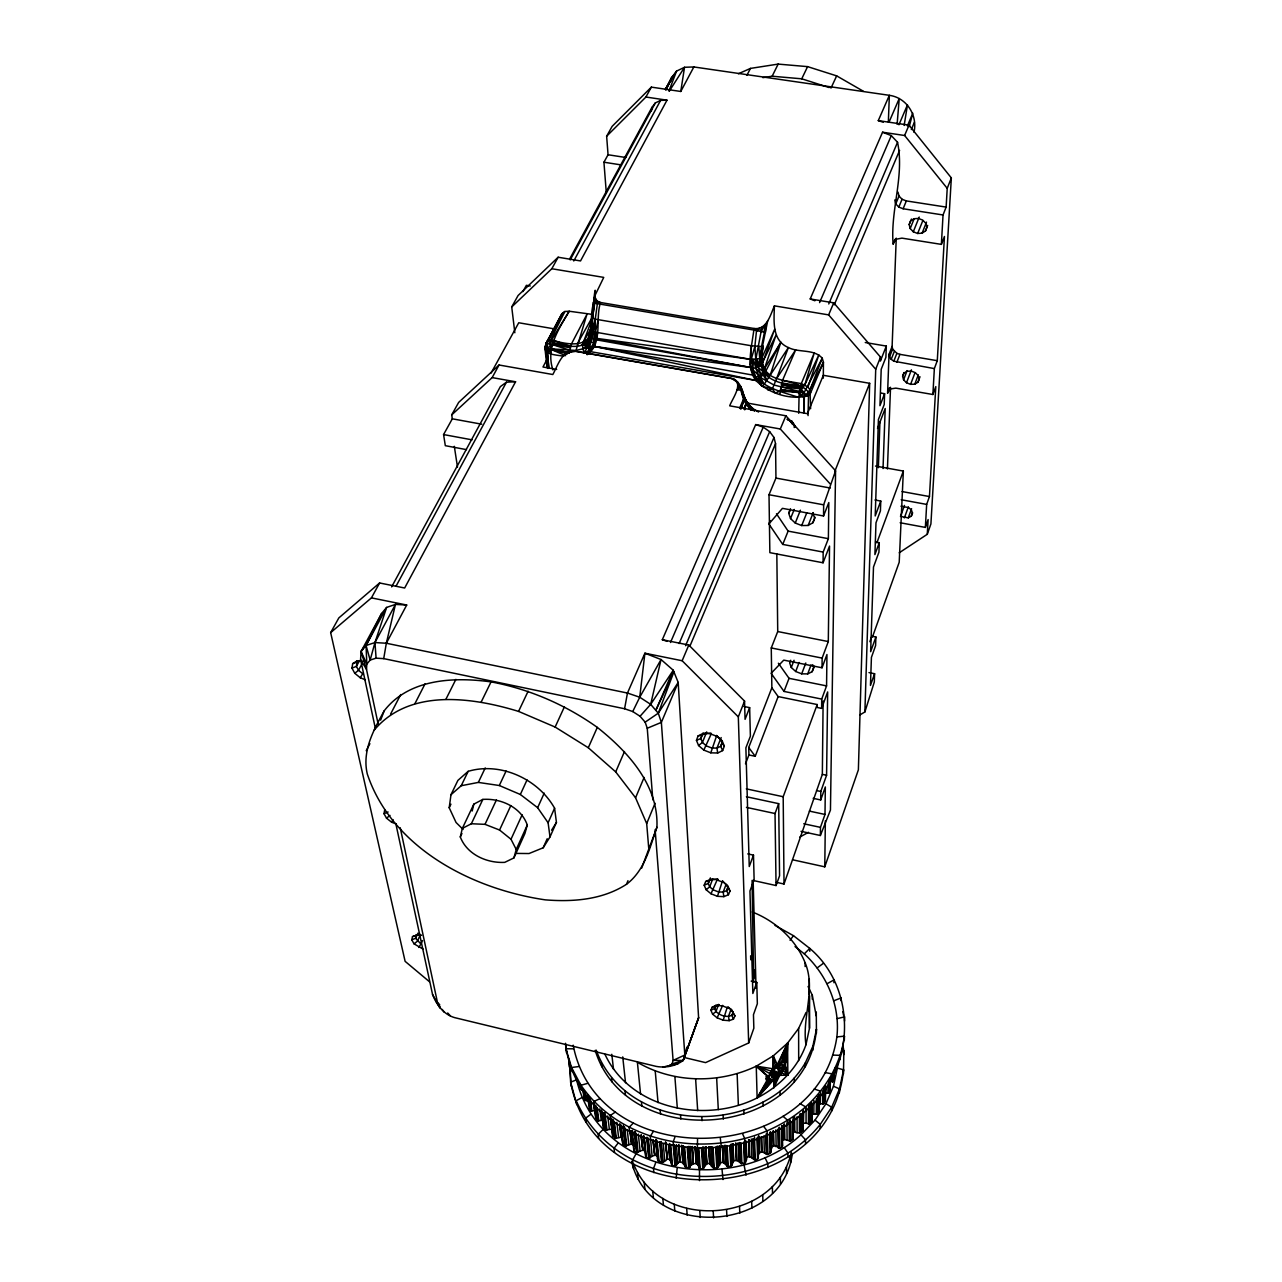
<?xml version="1.0" encoding="UTF-8"?>
<svg xmlns="http://www.w3.org/2000/svg" width="1282" height="1282" viewBox="0 0 1282 1282"><rect width="100%" height="100%" fill="white"/><g stroke="black" fill="none" stroke-linecap="round" stroke-linejoin="round"><path stroke-width="1.5" d="M794.119 1118.609C791.202 1126.942 794.151 1137.647 802.788 1130.868L802.804 1111.879M802.788 1130.868L802.917 1112.375M803.077 1130.436L803.093 1111.446M803.686 413.301L804.118 392.629L822.243 358.207C813.91 348.656 799.055 352.999 788.414 347.566C771.652 340.467 773.959 320.676 774.424 305.853L828.637 314.891L875.718 369.248L864.885 711.959L859.773 715.003M801.571 1125.051L803.333 1123.288L803.349 1109.972M804.263 413.092L804.279 397.132L809.984 389.824L823.445 362.197L822.243 358.207L809.984 389.824L810.609 408.75M803.333 1123.288L803.606 1111.798M731.493 1144.137C728.721 1149.521 738.528 1166.876 727.599 1166.524C725.452 1164.985 723.993 1161.043 720.58 1162.822C719.25 1168.591 712.279 1170.29 710.1 1163.816C704.555 1161.268 704.908 1171.972 699.123 1167.982C697.793 1160.466 691.302 1164.008 688.706 1167.742C683.434 1168.094 681.976 1156.076 676.415 1165.13C669.925 1169.008 672.649 1158.271 667.089 1159.12C663.627 1164.12 656.352 1163.014 657.313 1156.188C653.259 1152.454 648.452 1162.277 645.615 1155.835M805.128 966.564L805.128 962.718C795.593 939.321 775.61 921.149 752.294 911.983M805.352 1066.736L805.368 1062.81L812.82 1046.368L816.49 1029.222C807.227 1138.785 627.138 1153.544 595.185 1050.391M805.529 1143.736L805.545 1139.81L800.946 1134.81C733.865 1196.619 599.014 1175.386 576.612 1079.829L570.634 1082.136C596.034 1219.807 830.063 1208.461 843.572 1069.829L837.386 1068.066L837.434 1064.413M565.538 1044.91C581.083 1153.351 732.807 1177.453 805.609 1110.933L805.625 1106.847C826.073 1088.482 840.896 1063.659 844.437 1036.16L836.874 1036.914C817.82 1166.091 598.229 1175.049 573.182 1045.183M604.928 1054.253C630.712 1109.555 705.565 1123.945 757.133 1097.953C779.055 1086.687 797.66 1068.275 805.961 1044.75C801.811 1017.107 816.185 989.56 805.128 962.718M811.859 1103.546L811.762 1121.189L809.006 1123.849L806.058 1123.208L806.09 1107.985M808.061 415.608L808.589 392.308C798.061 379.232 777.293 383.622 765.498 371.652L764.889 369.52L761.027 374.168L756.108 377.485L755.867 380.45C768.607 393.318 790.545 400.545 808.125 395.673L810.673 392.789L823.445 362.197L823.3 378.19M808.445 1123.769L808.509 1106.638M805.961 1044.75L809.487 1028.196L809.182 1005.793M809.23 994.303L809.295 978.983M809.006 1123.849L809.102 1104.812M809.791 951.276L809.791 948.424L793.494 935.7L774.969 925.396M809.487 1028.196L809.631 995.777M552.959 369.953C545.507 348.223 558.728 329.105 569.208 311.238L592.124 314.362M809.567 1123.721L809.663 1104.683M810.016 1123.401L810.112 1104.363M811.025 1102.808L810.961 1114.25L817.371 1113.962L819.246 1111.27L819.406 1095.982M811.153 1114.09L811.218 1102.648M811.458 1102.552L811.762 1121.189M811.538 1121.638L811.65 1102.6M812.259 999.207L812.291 995.217L808.077 986.483M812.788 1050.311L812.82 1046.368M813.83 1113.786L813.926 1100.421M823.124 700.966L822.339 774.36L784.023 884.019L776.299 882.304M776.828 553.984L777.725 631.545L771.267 647.955L771.86 687.793L778.142 696.575L817.195 704.539L817.179 707.472L821.618 708.385L827.659 691.943L826.586 775.257L820.801 791.475L820.72 799.952L813.173 798.333M816.249 1015.953L812.291 995.217M816.265 1114.106L816.394 1098.834M816.842 1114.138L816.987 1098.866M547.045 367.614L545.106 349.714L545.219 346.38L546.853 344.457L549.674 343.111L552.157 344.554L570.17 347.759L552.798 342.823C563.679 344.281 576.708 350.355 586.547 342.47C595.697 324.779 598.245 242.058 591.13 330.211L595.265 335.163L593.742 343.784L589.143 349.297C593.646 334.394 589.175 318.353 593.502 303.161L597.7 301.414L595.249 319.154L595.152 344.586L591.306 341.717L589.319 337.743L591.691 322.824M817.371 1113.962L817.547 1096.783M801.026 831.329L820.368 835.511L820.448 827.355L824.999 814.455L825.336 786.972L820.72 799.952M821.618 708.385L821.714 699.091L826.569 685.902L826.954 654.541L822.034 667.778L783.751 660.118L771.123 673.306L784.023 691.431L821.714 699.091M822.034 667.778L822.131 658.099L828.3 641.561L829.534 546.068L823.076 562.782L769.857 552.654L769.008 494.724L775.947 478.074L775.546 443.668L773.991 437.466L769.665 431.649L763.223 427.13L755.675 424.598L662.313 639.718L667.217 641.385M823.076 562.782L823.172 552.077L828.38 538.68L828.813 502.56L823.541 515.989L782.437 508.345L768.88 523.969L782.741 544.417L823.172 552.077M823.541 515.989L823.653 504.82L835.576 470.798L785.898 415.785L729.682 405.833C732.182 398.814 745.227 382.052 731.589 378.398L575.249 351.14C562.093 349.569 557.798 365.755 552.814 374.52L499.051 365.001L458.652 402.42L451.713 414.887L452.306 418.813L443.572 434.566L445.319 445.687L466.488 449.629M817.772 1113.609L817.948 1096.431M819.006 1095.068L819.246 1111.27M819.07 1111.734L819.246 1094.54M820.208 1128.32L820.256 1124.378L831.681 1107.215L839.502 1088.867L843.572 1069.829M817.964 1104.187L820.352 1103.754L820.64 1091.238L814.278 1088.963M792.564 859.773L824.775 866.84L825.352 820.817M771.652 1074.22C775.947 1066.752 770.738 1072.794 771.7 1077.088L773.911 1077.569L771.54 1071.944M820.352 1103.754L822.804 1103.866L822.98 1090.453M822.804 1103.866L823.557 1090.437M823.381 1103.85L824.102 1088.306M823.893 1103.626L824.454 1087.905M824.951 1096.094L825.095 1086.495M824.246 1103.241L825.288 1101.27L825.512 1085.934M825.288 1101.27L825.608 1087.376M843.476 1073.851L843.844 1050.695L842.819 1045.07M805.609 1110.933C854.87 1071.496 858.539 989.784 809.791 948.424L804.279 953.824L795.032 946.581M589.319 337.743L595.425 298.93L593.502 303.161L594.864 295.725L603.742 277.393L551.821 268.739L511.726 306.959L514.835 332.759M825.688 1085.566L825.576 1093.258L829.069 1092.809L829.999 1089.412M835.576 470.798L830.448 810.064L820.368 835.511M828.012 1093.145L828.172 1083.546M810.673 392.789L808.589 392.308L807.243 396.01L804.118 392.629L798.686 397.356C783.671 392.404 767.469 389.119 756.108 377.485L750.307 364.889L751.476 345.787L754.12 328.496C766.796 330.211 770.53 314.555 774.424 305.853M828.589 1093.081L828.749 1083.466M829.069 1092.809L829.294 1079.364M829.358 1092.408L829.55 1080.87M830.111 1083.643L830.207 1077.874M830.159 1090.357L830.399 1078.338M836.874 1036.914C840.351 1005.857 826.986 974.817 804.279 953.824M831.938 1076.303C831.249 1089.283 834.967 1077.072 833.717 1072.874M833.941 982.733L834.005 979.913L827.13 983.679M831.601 1111.19L831.681 1107.215L825.945 1103.754L833.46 1086.239L837.386 1068.066M832.21 1078.05L832.29 1073.915L825.32 1072.601M832.387 1081.976L832.499 1076.191M832.835 1081.671L832.979 1073.963M833.076 1081.239L833.22 1073.515M833.604 1079.14L833.428 1074.364M548.952 368.383L547.238 352.47L547.542 341.685L563.663 312.407L546.42 343.095L561.917 313.705L564.881 311.494L569.208 311.238L549.674 343.111L551.292 349.521L565.618 355.659M744.826 409.743L746.252 401.17L742.871 393.189L746.044 403.734L744.698 409.519M841.12 1000.729L841.184 997.909L833.893 1000.729M839.406 1092.857L839.502 1088.867L833.46 1086.239M840.175 1059.525L840.271 1055.358L832.899 1055.07M843.844 1050.695L843.748 1054.717L843.059 1050.984M844.598 1021.033L844.71 1016.834L837.178 1018.629M844.325 1040.343L844.437 1036.16M746.669 402.949L807.404 413.669L823.332 375.305L869.661 383.302L858.379 769.825L824.775 866.84M882.561 132.222L891.294 135.62L897.544 142.27C904.611 176.307 890.285 209.687 893.121 244.013L895.798 239.301L901.919 238.131L941.373 244.381L943.039 214.975L946.132 207.091L947.222 188.342L904.611 135.491L882.561 132.222L810.208 298.946L833.733 302.84L880.51 357.117L880.381 361.075L886.311 346.076L865.27 342.518M878.362 467.706L879.933 421.682M868.988 672.601L874.596 673.723L874.292 682.088L864.885 711.959M869.869 641.705L871.84 636.192L875.91 636.994L875.59 645.647L871.423 657.394L870.462 685.421L874.596 673.723M875.51 542.014L879.276 542.719L878.939 552.189L873.491 567.029L870.654 651.689L875.91 636.994M874.965 499.996L880.766 501.054L880.413 510.893L875.991 522.784L874.901 554.593L879.276 542.719M880.782 393.045L884.596 393.718L884.211 404.519L878.426 419.502L875.205 515.957L880.766 501.054M886.311 346.076L885.894 357.325L881.199 369.312L879.949 405.689L884.596 393.718M883.026 468.539L885.205 408.509L877.529 428.412M699.491 1170.001L699.491 1180.61M889.5 387.645L887.593 393.125L889.035 354.281L892.112 346.428L896.246 238.148M793.189 1137.903C792.853 1142.695 787.068 1140.227 784.424 1139.442C778.719 1140.419 785.658 1147.23 779.857 1148.095C767.485 1138.56 774.28 1159.97 764.344 1152.839C760.21 1149.89 757.39 1154.842 758.063 1158.463C753.8 1162.966 751.172 1154.088 746.845 1157.406C745.659 1171.828 736.269 1154.778 732.326 1162.902M888.346 121.982L889.355 95.317L693.85 66.952L684.524 67.289L676.576 71.087L671.496 77.785L665.342 89.5M887.432 468.972L890.541 387.276M913.97 132.27C917.848 115.412 906.823 97.72 889.355 95.317L878.282 120.62L883.266 122.255M779.953 394.087L782.549 380.337L795.673 349.874L776.572 378.607L772.357 388.911L767.934 389.984M875.494 466.055L903.345 471.071L899.211 562.237L872.417 637.074M592.637 318.273C592.236 327.615 592.188 337.615 587.188 345.884L591.306 341.717L593.326 331.798L595.249 319.154L592.06 317.503M900.156 522.752L925.364 527.415L926.662 504.403L929.45 496.551L935.796 386.619L932.879 394.503L895.846 388.125L890.109 389.007L887.593 393.125M932.879 394.503L934.354 368.591L937.286 360.691L944.449 236.481L941.373 244.381M899.211 552.782L927.271 534.29L928.12 519.579L925.364 527.415M878.282 120.62L908.986 125.155L951.34 177.91L930.908 523.937L927.271 534.29M375.305 728.128L360.579 659.605L361.059 651.48L381.587 613.485L386.635 607.412L395.449 604.415L406.715 605.024L386.331 643.243L383.719 658.628L376.091 658.163L370.145 660.086L366.796 664.108L366.508 669.428L378.174 724.154M761.332 385.722L757.662 379.328L762.293 386.347L764.2 384.296L759.665 378.094L755.867 368.319L755.787 359.585L761.139 331.413L765.434 324.378C764.28 339.938 756.252 356.893 763.303 371.86C771.78 383.382 787.501 383.767 799.984 387.709L804.118 392.629L773.911 385.001L766.78 380.962L763.111 374.905L762.934 365.098L750.98 369.392L756.108 377.485L752.694 375.081L594.608 346.477L586.964 354.473M594.848 296.991L597.075 301.062L600.553 302.504C594.912 319.058 603.389 343.143 587.172 354.665M586.787 354.249L589.848 350.194L583.951 352.806L582.332 345.082L586.387 343.48L590.073 340.034L591.13 329.939M740.034 408.509L744.057 399.952L743.752 396.074L744.057 399.952L740.852 409.214M897.112 124.274L899.243 98.554L889.051 122.078M548.68 368.03L547.334 347.807L551.981 345.547L549.674 343.111L553.632 340.579C566.436 344.185 587.909 348.672 591.98 330.772M769.2 1077.665C769.537 1071.303 780.418 1057.217 785.578 1064.316C785.161 1070.678 774.44 1084.636 769.2 1077.665L765.691 1078.418M550.106 346.204L551.404 348.88L576.003 350.467L586.964 314.266L571.58 343.688L569.304 352.614L551.292 349.521L547.334 347.807C540.86 354.665 560.426 355.306 563.808 356.236M697.552 1138.945L697.328 1148.271M576.756 1104.667L570.634 1082.136L569.224 1059.317M571.195 1086.126L569.785 1063.323M591.274 331.093L586.387 343.48L587.717 347.502L591.403 351.813L755.867 380.45C748.319 370.466 749.858 357.374 751.476 345.787L595.249 319.154L592.012 330.852L594.608 346.477L755.867 380.45L759.665 378.094L765.498 371.652L780.85 342.294L770.274 375.033L764.2 384.296L760.338 377.469L766.78 380.962L764.312 373.27L764.889 369.52M598.245 319.587L595.409 332.391L596.995 335.66L591.451 332.903L591.707 330.628M772.966 1077.697L773.927 1076.351L777.469 1075.566L780.994 1071.8L783.126 1067.762L783.094 1064.877L780.898 1064.364L778.158 1065.695L773.783 1070.149M383.719 658.628L624.59 708.754L632.747 711.542L639.734 697.232L644.91 653.211L682.152 660.743L738.32 716.862L748.672 1042.955L705.581 1062.618L684.268 1057.506M603.678 1120.388L597.716 1120.724L596.098 1117.215M545.106 349.714L545.491 346.541M781.587 1073.018L787.853 1075.101L787.581 1043.115L773.286 1055.855L756.252 1066.191L757.133 1097.953L773.687 1079.652L773.831 1087.729L779.648 1075.374L787.853 1075.101L784.344 1061.496C776.924 1062.345 770.979 1069.861 768.559 1076.592L769.793 1079.877C786.555 1079.46 787.533 1054.669 787.581 1043.115L798.622 1028.452L806.041 1012.476M558.247 322.231L545.844 343.816L545.267 348.335L545.844 343.816L561.917 313.705M633.741 1149.986C635.872 1156.749 641.897 1147.021 645.391 1151.589L643.885 1136.541M785.113 1062.297L787.581 1043.115L777.293 1064.605L773.286 1055.855L772.998 1068.739L756.252 1066.191C718.994 1083.995 673.242 1083.226 637.394 1062.281L640.551 1094.011M463.123 829.47L456.055 822.483L449.213 807.756L450.976 794.728L457.898 780.401L468.17 771.331C500.637 761.668 538.264 779.071 554.593 808.205L556.436 822.403L550.01 836.922L543.199 847.771L529.017 853.54L515.668 853.411M745.932 403.51L746.252 401.17L744.265 396.891L741.621 407.676M763.111 374.905L761.027 374.168L755.867 368.319L757.374 359.313L758.159 367.373L761.7 376.219L759.024 375.722L750.403 367.453L596.707 338.384L751.236 359.425L754.858 346.444L756.733 328.625L753.848 330.051L594.624 303.209L595.553 299.347M365.338 679.764L360.274 677.777L354.761 673.29L351.973 668.114L352.662 663.659L356.652 661.127L359.97 661.063L352.662 663.659M606.194 191.306L603.934 162.221L608.053 154.753L606.642 136.229L612.139 126.357L651.352 87.128L680.774 91.471L684.524 67.289L669.316 91.118M356.925 663.002L356.396 666.384L358.511 670.31L362.694 673.723L360.274 677.777M773.062 1076.848L772.229 1077.521L771.86 1073.675M904.147 125.46L907.48 104.836L898.938 124.771M773.911 1077.569L777.469 1075.566L782.629 1069.028L782.581 1064.429C780.065 1062.81 772.998 1070.71 776.107 1067.473M651.336 111.165L651.961 107.368L655.326 102.929L660.599 100.381L666.993 100.172L580.538 260.935L558.135 257.233L518.072 295.533L511.726 306.959M759.024 375.722L758.511 378.799L762.293 386.347L772.357 388.911L775.257 392.965L780.081 391.154L804.118 392.629M733.256 378.847C742.182 383.943 740.387 396.186 746.188 404.006L754.521 410.657L749.201 405.224L754.521 410.657L751.252 410.08L749.409 408.365L749.842 405.753C742.166 398.398 744.089 386.475 735.291 379.937M670.903 81.183L671.496 77.785L666.095 89.932M760.723 365.819L775.995 335.211L763.303 371.86L758.159 367.373L767.678 320.949M784.344 1061.496L787.581 1043.115L778.623 1063.499M633.516 1163.719C659.509 1232.05 775.882 1224.07 791.282 1152.294M631.657 1161.364C648.788 1240.415 782.629 1233.588 792.34 1153.496M624.59 708.754L627.459 693.049L644.91 653.211L661.047 659.525L673.258 670.246L678.194 682.441L698.61 1017.764L683.178 1060.422C675.71 1066.127 665.406 1068.114 656.208 1066.4L456.905 1018.18C444.614 1015.761 436.809 1005.489 432.531 994.399L395.914 824.07M594.864 295.725L593.502 303.161L595.313 295.549M396.314 824.038L391.603 822.195L386.523 818.188L383.991 813.685L384.712 809.887M764.088 332.054L765.562 324.186L765.402 332.407L753.848 330.051M722.247 741.012L716.398 735.515L722.247 741.012L724.314 746.204L722.631 750.595L717.696 753.015L710.805 752.822L716.654 735.676M728.112 886.487L722.695 881.295L728.112 886.487L730.019 891.006L728.448 894.724L723.849 896.647L717.455 896.31L722.503 880.782M733.176 1011.963L728.128 1007.043L731.557 1009.831L734.939 1015.921L733.464 1019.11L729.17 1020.664L723.208 1020.2L727.247 1007.139M775.562 1078.771L773.831 1087.729L777.501 1077.393M677.2 1167.774L676.191 1178.27M423.188 949.177L414.07 943.856L411.762 939.882L412.5 936.629L418.845 934.482L412.5 936.629M416.137 935.764L415.576 938.248L420.897 944.001L418.797 947.462M632.747 711.542L640.055 716.269L650.679 704.347L661.047 659.525L639.734 697.232L627.459 693.049L386.331 643.243L374.953 642.57L366.075 645.487L361.059 651.48L366.508 669.428L360.579 659.605M386.331 643.243L395.449 604.415L374.953 642.57L370.145 660.086L366.075 645.487L381.587 613.485M739.538 387.324L738.079 383.895L740.98 386.667L743.945 398.045L739.794 407.9M460.302 836.954L462.337 828.396L473.843 804.135L482.849 799.407C500.797 798.109 521.117 807.195 527.287 825.031L524.915 833.54L513.906 857.914L504.755 862.353C486.872 863.347 466.92 854.453 460.302 836.954L461.937 833.492M758.159 367.373L763.319 346.092C761.508 356.043 760.37 368.815 770.274 375.033L788.414 347.566L776.572 378.607M794.199 427.547L794.68 425.576L792.02 421.409L786.924 419.214M472.177 811.025L473.843 804.135M783.094 1061.336L787.581 1043.115L781.443 1061.833M762.293 326.91L761.139 331.413L759.281 328.176L757.245 330.66M909.226 126.614L912.768 113.185L907.4 125.892M513.906 857.914L516.229 849.485L527.287 825.031M668.531 1066.4L672.105 1063.964L683.178 1060.422L686.928 1047.073M576.003 350.467L582.573 348.864L586.996 345.339L582.332 345.082L593.181 316.157M785.417 1063.275L786.363 1060.086M683.178 1060.422L698.61 1017.764L683.178 1060.422L673.098 1060.406L672.105 1063.964L677.809 1064.028L669.476 1065.278M771.411 1076.351L771.748 1075.277M772.966 1071.271L773.815 1069.877M641.673 868.122L656.913 827.275C658.804 785.385 628.036 751.781 597.316 727.391C565.57 704.779 529.386 689.075 491.054 681.88C453.956 676.848 409.086 678.595 384.199 710.821C373.495 730.259 361.941 750.996 367.277 773.943C392.1 848.139 471.968 889.067 545.235 899.852C573.134 902.079 602.38 899.852 626.481 884.308C644.766 870.446 649.75 847.819 656.913 827.275M809.984 389.824L807.948 386.972L818.861 354.842L804.856 384.776L799.151 392.132L798.702 413.301M748.672 1042.955L753.848 1028.228L753.463 1014.703L757.342 1003.726L756.781 982.429L751.188 981.131M675.053 1136.733L673.21 1141.877L673.547 1145.916M756.781 982.429L752.855 993.486L749.954 890.99L754.12 879.66L753.479 855.142L747.743 853.892M731.109 1009.271L728.529 1016.45L729.17 1020.664M904.483 505.428L900.493 516.406L908.281 517.848L911.598 508.682M752.999 880.43L776.059 885.542L779.568 875.798L778.687 803.654L746.396 796.731M908.281 517.848L911.246 516.213L912.576 512.56M904.355 517.912L908.329 506.919M771.395 1075.39L771.732 1074.444M710.805 752.822L703.818 750.098L698.562 745.531L696.447 740.355L698.049 735.948L702.985 733.48L711.045 733.416L702.985 733.48M722.663 1005.344L717.167 1017.844L712.648 1014.206L710.853 1010.264L712.279 1007.059L718.962 1004.896L712.279 1007.059M705.789 733.288L702.055 735.163L700.821 738.512L702.424 742.454L706.414 745.916L711.718 747.983L716.942 748.127L720.708 746.284L722.103 742.759M715.933 1004.96L714.619 1008.533L715.981 1011.53C720.003 1015.44 726.477 1017.988 731.782 1015.248L732.903 1012.828L731.557 1009.831M718.593 1004.367L715.981 1011.53L712.648 1014.206M815.064 517.239L812.884 522.752L808.141 525.46L801.699 525.556L795.257 523.04L790.529 518.585L788.767 513.345L790.481 508.73M776.059 885.542L775.033 813.525L778.687 803.654M784.023 884.019L783.19 796.731L817.195 704.539M876.856 542.879L903.345 471.071M655.807 1162.405L653.451 1168.751L653.82 1172.629M753.479 855.142L749.249 866.536L745.884 747.807L750.387 736.188L749.649 707.648L743.961 706.478M750.307 364.889L752.342 359.457L752.534 369.216L753.479 359.505L755.867 368.319M909.178 224.59L910.524 221.001L913.89 218.741L918.361 218.421L922.752 220.119L925.86 223.405L926.854 227.363L925.476 230.936L922.111 233.164L917.656 233.484L913.297 231.786L910.204 228.533L909.178 224.59L911.422 219.062M790.706 660.262L789.648 662.906L791.282 667.489L795.689 671.496L801.699 673.835L807.708 673.899L812.131 671.688L814.166 666.255M652.826 799.856L647.25 728.256L645.15 722.151L658.275 713.193L673.899 671.832L655.823 710.34L673.258 670.246L650.679 704.347L658.275 713.193L661.368 722.375L684.828 1055.006L673.098 1060.406L655.134 829.694M725.949 884.74L723.16 892.128L723.849 896.647M904.034 372.629L902.624 376.315L903.586 379.809L906.502 382.757L910.605 384.344L914.787 384.183L918.265 374.953M807.708 673.899L811.105 664.861M728.048 886.952L726.654 890.637L728.448 894.724M914.787 384.183L917.928 382.276L920.011 376.748M910.605 384.344L914.787 373.286M801.699 673.835L805.801 663.002M720.404 738.993L721.974 742.951L720.708 746.284L722.631 750.595M795.689 671.496L799.135 662.473M717.6 878.875L710.981 893.762L706.126 889.724L704.171 885.221L705.693 881.487L710.276 879.5L717.744 879.356L710.276 879.5M906.502 382.757L911.422 369.857M668.996 90.91L676.576 71.087L665.566 89.66M710.356 877.914L708.225 883.442L709.699 886.856L713.385 889.932L718.305 891.855L723.16 892.128L726.654 890.637L727.839 887.817L726.397 884.388M791.282 667.489L794.055 660.278M784.023 691.431L789.039 678.322L778.366 663.227M712.52 879.484L709.699 886.856L706.126 889.724M903.586 379.809L907.111 370.61M380.626 720.147L384.199 710.821M812.884 522.752L814.647 518.168L812.932 512.912M771.86 687.793L748.72 747.502L748.928 754.97L755.226 756.284L778.142 696.575M745.499 763.8L748.928 754.97M612.732 1135.291L615.2 1138.432L621.514 1137.182L620.232 1125.852M934.354 368.591L893.81 361.187L896.871 353.351L892.625 349.057L892.112 346.428M896.903 362.213L899.948 354.361L937.286 360.691M893.81 361.187L891.23 359.329L894.307 351.476M749.649 707.648L745.066 719.33L744.554 701.094L688.803 645.038L662.313 639.718M891.23 359.329L889.564 356.893L892.625 349.057M834.662 471.792L869.661 383.302M738.32 716.862L744.554 701.094M875.718 369.248L880.51 357.117M947.222 188.342L951.34 177.91M721.157 737.567L716.942 748.127L717.696 753.015M922.111 233.164L926.517 222.106M808.141 525.46L813.253 512.608M925.476 230.936L927.687 225.392M917.656 233.484L922.832 220.568M801.699 525.556L806.827 512.72M902.624 376.315L903.874 373.174L907.031 371.251L911.23 371.075L915.332 372.677L918.265 375.642L919.21 379.151L917.928 382.276M795.257 523.04L800.417 510.22M711.366 733.608L703.818 750.098M913.297 231.786L919.226 217.043M706.686 731.91L702.424 742.454L698.562 745.531M910.204 228.533L913.922 219.318M782.741 544.417L788.126 531.117L776.491 513.81M788.767 513.345L790.257 509.691M702.969 733.24L700.821 738.512L696.447 740.355M790.529 518.585L794.231 509.435M712.856 879.099L709.379 880.606L708.225 883.442L704.171 885.221M626.481 884.308L627.972 880.686M893.121 244.013L895.044 239.317M768.88 523.969L770.258 520.636M648.66 847.482L646.689 823.557L655.07 803.253M894.756 199.976L895.765 203.886L898.826 207.091L903.121 208.758L906.342 200.921L946.132 207.091M898.826 207.091L902.063 199.255L899.019 196.05L898.009 192.14M895.765 203.886L899.019 196.05M812.131 671.688L813.766 667.73L812.692 664.669M646.689 823.557L635.568 797.789L644.109 777.437M911.326 129.546L914.403 122.287M682.152 660.743L688.803 645.038M830.319 484.083L780.305 428.989L785.898 415.785M828.637 314.891L833.733 302.84M904.611 135.491L908.986 125.155M689.828 646.336L775.546 443.668M834.278 304.796L899.595 150.379M828.765 303.962L897.544 142.27M685.566 645.727L773.991 437.466M679.123 643.564L769.665 431.649M635.568 797.789L615.713 771.908L624.478 751.54M819.583 302.616L891.294 135.62M670.486 642.506L763.223 427.13M911.246 516.213L912.447 513.473L911.55 510.316L908.778 507.624L900.958 506.198M590.521 351.06L593.742 343.784M543.199 847.771L547.206 838.732M615.713 771.908L588.294 747.743L597.316 727.391M550.01 836.922L548.103 822.756L554.593 808.205M715.709 1006.114L714.619 1008.533L710.853 1010.264M548.103 822.756L537.639 807.708L544.225 793.141M743.688 408.974L746.044 403.734M516.229 849.485L511.005 839.261L522.159 814.791M537.639 807.708L520.348 794.487L527.03 779.937M588.294 747.743L555.138 727.054L564.433 706.767M511.005 839.261L499.563 830.031L510.845 805.577M591.258 332.166L589.672 335.596L592.364 330.403M582.332 345.082L585.345 341.012L586.547 342.47L589.576 335.98M830.96 88.121L836.665 75.878L863.331 91.23M450.976 794.728L461.232 785.722L478.346 782.421L499.307 785.513L506.102 771.011M462.337 828.396L471.359 823.749L485.013 824.342L496.422 799.936M420.897 944.001L422.499 940.603M417.98 933.136L415.576 938.248L411.762 939.882M471.359 823.749L482.849 799.407M420.528 934.45L417.323 941.26L414.07 943.856M374.04 730.323C409.086 688.226 471.968 697.136 518.569 711.398L528.12 691.222M478.346 782.421L485.221 767.966M449.213 807.756L450.927 804.183M461.232 785.722L468.17 771.331M762.87 77.641L772.149 76.231L801.731 78.811L807.596 66.632L836.665 75.878M481.247 701.927L491.054 681.88M772.149 76.231L778.158 64.1L807.596 66.632M547.542 341.685L550.298 340.547L564.881 311.494L545.844 343.816M445.896 699.283L455.895 679.364M746.941 75.317L750.435 68.411L778.158 64.1M414.983 703.514L425.111 683.739M390.545 714.17L400.737 694.54M366.219 750.723L369.889 743.672M591.034 330.772L591.451 332.903M546.677 360.018L542.975 367.005L556.676 369.424M680.774 91.471L693.85 66.952M554.689 329.314L558.359 322.423M362.085 663.675L358.511 670.31L354.761 673.29M451.713 414.887L492.16 377.597L515.572 381.764L404.663 588.005L379.6 582.973L338.833 617.924L330.66 632.635L405.112 961.34L429.406 981.692M395.978 586.291L506.454 382.18L515.572 381.764M573.775 260.983L660.599 100.381M359.088 661.4L356.396 666.384L351.973 668.114M391.635 586.9L500.349 386.635L506.454 382.18M569.625 259.06L651.961 107.368M570.186 259.909L655.326 102.929M665.711 89.275L673.146 75.622L665.374 89.436M330.66 632.635L371.427 597.877L379.6 582.973M492.16 377.597L499.051 365.001M551.821 268.739L558.135 257.233M606.642 136.229L645.92 97.031L651.352 87.128M491.054 373.126L518.745 322.76L554.834 328.977M522.896 291.607L526.389 285.325L530.267 285.982M635.92 1154.056L632.635 1159.986L633.052 1163.864M577.253 343.993L592.877 316.141M773.158 1079.893L757.133 1097.953L768.655 1077.377L756.252 1066.191L771.107 1071.095M583.054 342.566L591.915 327.118M391.603 822.195L393.109 819.695M771.283 1080.213L757.133 1097.953L768.847 1078.963M583.951 352.806L591.306 341.717M764.393 368.831L780.85 342.294M551.564 830.207L556.436 822.403M653.435 1131.365L650.327 1136.189L652.089 1156.252M658.275 713.193L678.194 682.441L661.368 722.375L647.25 728.256M800.946 1134.81L815.032 1120.115L825.945 1103.754M364.392 646.513L361.059 651.48L366.796 664.108L366.075 645.487L386.635 607.412L374.953 642.57L376.091 658.163M757.133 1097.953L769.793 1079.877M596.162 1050.102C627.299 1135.019 761.075 1137.711 805.368 1062.81M790.033 940.235L793.494 935.7M618.148 1143.015L614.03 1148.384L614.495 1152.294M589.656 1107.183L590.81 1110.821L594.335 1110.725L593.358 1103.113M566.965 352.742L575.682 351.364L731.926 378.607L735.131 379.809L737.086 382.533M633.372 1123.016L629.077 1127.343L629.526 1131.397M602.973 1129.618L598.149 1134.346L598.662 1138.256M584.544 1096.655L584.929 1099.972L586.291 1100.629L588.726 1100.581L588.214 1096.767M598.966 302.087L597.284 303.562L600.553 302.504L754.12 328.496M594.624 303.209L597.075 301.062M806.474 395.016L803.702 397.34L799.039 392.773L780.321 389.456L799.151 392.132L801.298 383.606L814.214 353.047L804.856 384.776L800.561 385.93L781.619 382.965M386.523 818.188L390 815.4M547.238 352.47L551.292 349.521L567.349 353.752M817.163 967.91L823.429 963.279M590.81 1114.314L585.441 1118.289L585.97 1122.215M586.547 342.47L590.073 340.034M615.424 1111.991L610.088 1115.628L612.604 1136.269M760.354 358.543L762.133 357.502L774.697 329.154L762.341 363.591L760.354 358.543L751.236 359.425M779.777 1064.781L778.158 1065.695M581.964 1097.552L576.195 1100.709C617.315 1193.462 759.425 1200.625 820.256 1124.378L815.032 1120.115M799.744 837.082L808.493 832.322M780.001 1064.845L781.844 1064.252M776.764 1065.422L780.097 1071.319L781.924 1070.374L777.549 1065.566M620.584 1124.266L622.732 1143.111C624.11 1149.922 630.76 1141.156 633.965 1145.547M600.104 1098.61L593.903 1101.446L595.938 1118.609M563.583 355.322L566.9 353.848M771.604 1069.989L778.286 1073.899L779.889 1073.178L771.78 1069.701M738.368 73.779L750.435 68.411M568.551 353.095L572.653 351.012L575.249 351.14M777.229 1076.992L778.238 1076.559M383.991 813.685L388.093 811.987M758.607 412.019L754.281 409.583L752.983 410L748.464 404.599L754.521 410.657M834.245 1070.823L835.56 1067.281M662.938 1067.249L667.842 1065.775M765.915 1079.716L769.36 1078.707M601.45 1110.036L603.582 1127.583L605.873 1129.971L612.059 1129.154M587.845 1083.306L580.954 1085.245L571.548 1067.489L565.907 1048.756L573.535 1048.82M582.573 348.864L587.717 347.502M782.164 1065.935L783.366 1065.614M705.693 881.487L709.379 880.606M698.049 735.948L702.055 735.163M782.18 1066.784L783.382 1066.592M578.919 1066.544L571.548 1067.489L572.125 1071.624M803.461 387.276L799.984 387.709L781.251 384.52L799.808 388.718L780.674 386.972M765.851 1076.816L769.312 1076.415M787.725 419.567L792.629 422.563L794.968 427.114L794.119 424.502L792.789 424.534M736.91 389.664L742.342 390.433L744.057 399.952M751.476 345.787L761.893 346.509M787.597 419.502L788.895 419.454M782.324 1067.778L783.126 1067.762M803.59 1123.224L806.058 1123.208M550.298 340.547L553.632 340.579L570.538 346.22M356.652 661.127L362.918 661.192M416.073 934.931L421.57 935.299M716.558 1005.457L722.551 1005.921L728.641 1008.293M594.608 346.477L750.403 367.453L596.547 339.842L595.265 335.163M579.64 1083.178L580.778 1089.059L582.044 1089.844M645.92 97.031L666.993 100.172M608.053 154.753L625.856 157.51M603.934 162.221L620.905 164.865M903.121 208.758L943.039 214.975M750.098 359.248L593.326 331.798M782.549 380.337L801.298 383.606L807.948 386.972M755.675 424.598L780.305 428.989M902.095 491.567L929.45 496.551M901.198 499.74L926.662 504.403M452.306 418.813L481.744 424.198M775.947 478.074L830.271 488.025M443.572 434.566L472.064 439.838M769.008 494.724L823.653 504.82M788.126 531.117L828.38 538.68M777.725 631.545L828.3 641.561M771.267 647.955L822.131 658.099M789.039 678.322L826.569 685.902M371.427 597.877L406.715 605.024M551.404 348.88L569.304 352.614M741.861 392.596L740.98 386.667M822.339 774.36L826.586 775.257M816.538 790.577L820.801 791.475M746.316 788.863L783.19 796.731M809.375 811.105L824.999 814.455M746.445 807.388L775.033 813.525M803.734 823.765L820.448 827.355M801.731 78.811L829.134 87.545M552.157 344.554L569.577 350.114M896.871 353.351L899.948 354.361M771.924 1071.8L776.235 1076.463L772.373 1071.688M902.063 199.255L906.342 200.921M810.208 298.946L814.887 300.773M709.908 733.641L716.975 736.397M716.702 879.837L723.24 882.401M710.981 893.762L717.455 896.31M485.013 824.342L499.563 830.031M717.167 1017.844L723.208 1020.2M789.151 420.175L792.629 422.563M499.307 785.513L520.348 794.487M518.569 711.398L555.138 727.054M731.926 378.607L738.144 382.725L737.134 382.244L742.342 390.433L742.214 394.007L743.945 398.045M780.097 1071.319L780.994 1071.8M769.681 1073.435L756.252 1066.191L768.559 1076.592M800.064 1103.69L805.625 1106.847C742.134 1162.101 630.359 1156.508 580.954 1085.245L581.483 1089.764M737.919 385.706L739.65 386.715L737.791 389.616L737.839 386.042L739.65 386.715L737.871 384.344M770.851 1074.54L773.927 1076.351M639.734 697.232L650.679 704.347M744.041 398.173L749.009 405.064L744.041 398.173L747.358 402.997M736.974 381.796L738.144 382.725M748.464 404.599L754.281 409.583M783.03 1116.302L787.597 1120.228L787.645 1124.298M778.11 1065.102L782.629 1069.028M772.95 1071.624L777.469 1075.566M439.71 1004.671L435.752 1000.857L440.047 1006.578M783.19 1070.47L787.853 1075.101L785.145 1065.646M824.903 1099.924L825.4 1100.789M447.69 1012.988L450.367 1015.873M640.055 716.269L645.15 722.151M551.26 354.04L547.334 347.807M763.671 1126.413L767.117 1130.948L767.197 1135.003M442.194 1009.431L444.325 1012.283M748.72 747.502L755.226 756.284M746.188 404.006L749.409 408.365M721.974 742.951L724.314 746.204M727.839 887.817L730.019 891.006M784.087 1147.422L787.901 1153.031L787.933 1156.941M732.903 1012.828L734.939 1015.921M746.252 401.17L751.252 410.08M765.498 371.652L769.008 377.517M745.355 399.199L749.714 406.506M432.531 994.399L439.886 1008.005M801.843 1127.551L802.917 1129.474M546.949 352.117L545.219 346.38M784.408 1067.954L787.853 1075.101M764.937 1157.518L767.822 1163.639L767.918 1167.533M742.55 1133.705L744.73 1138.672L745.579 1159.713M731.782 1015.248L733.464 1019.11M776.443 1065.823L779.135 1072.521M744.025 1164.793L746.06 1175.145M808.253 1007.956L809.15 1011.546M775.498 1066.079L773.286 1055.855L773.495 1068.146M400.24 827.755L437.723 1003.678M889.035 354.281L889.564 356.893M743.288 394.215L743.784 396.859M842.835 1011.578L843.54 1015.36M720.292 1137.919L721.349 1147.198M454.309 446.312L457.498 467.129M568.839 1063.115L569.4 1067.105M583.647 1090.421L584.929 1099.972M583.134 1089.396L583.903 1095.116M582.957 1089.86L584.047 1097.985M580.522 1085.646L581.034 1089.476M585.265 1092.985L586.291 1100.629M584.704 1092.953L585.73 1100.597M583.951 1090.822L585.233 1100.357M590.409 1099.571L591.899 1110.981M589.576 1097.68L591.322 1110.997M589.047 1097.488L590.81 1110.821M588.694 1097.12L590.441 1110.452M588.406 1097.664L589.159 1103.385M587.797 1096.174L589.063 1105.693M587.428 1094.748L589.319 1108.545M596.547 1107.584L598.245 1120.869M595.761 1105.549L597.716 1120.724M595.345 1105.212L597.3 1120.388M594.64 1105.821L595.361 1111.526M593.838 1102.456L595.745 1118.144M599.8 1108.93L601.242 1120.324M597.14 1107.52L598.822 1120.805M721.99 1168.992L723.016 1179.552M602.732 1112.808L603.197 1116.59M602.155 1113.369L603.582 1127.583M601.691 1110.981L603.822 1128.016M604.896 1112.904L606.995 1129.939M604.335 1113.032L606.434 1130.067M603.758 1112.936L605.873 1129.971M603.293 1112.648L605.408 1129.682M601.29 1062.842L601.755 1066.752M607.748 1115.997L609.351 1129.25M611.354 1121.718L612.267 1129.298L610.44 1117.744M610.697 1117.808L612.908 1136.685M614.334 1121.317L616.322 1138.304M613.774 1121.494L615.777 1138.48M612.956 1119.555L615.2 1138.432M612.459 1119.314L614.703 1138.192M616.85 1122.295L618.597 1137.406M611.498 1077.922L611.963 1081.816M620.456 1124.763L622.748 1144.089M611.802 1054.301L613.517 1069.332M620.007 1125.74L621.305 1137.07M619.527 1123.817L621.033 1137.038M623.276 1125.308L625.6 1146.028M622.956 1126.974L625.087 1145.82M620.953 1125.644L623.1 1144.473M624.622 1126.958L626.722 1145.788M624.078 1127.166L626.193 1146.012M625.039 1091.158L625.472 1095.036M632.891 1163.655L633.452 1168.735M627.218 1129.602L628.885 1144.682M774.905 1075.983L775.033 1077.152M632.042 1130.628L634.269 1151.316M631.722 1131.173L633.869 1150.964M622.732 1056.913L625.536 1082.761M546.148 352.502L546.789 358.479M547.43 364.441L547.863 368.431M630.343 1131.012L631.786 1144.201L629.847 1130.9M630.119 1130.916L631.545 1144.105M634.798 1131.942L636.978 1152.614M634.237 1131.782L636.433 1152.47M637.475 1172.533L638.196 1179.296M632.347 1130.484L632.747 1134.249M633.356 1139.89L634.029 1145.996M632.363 1132.198L632.763 1135.964M633.164 1139.746L633.773 1145.387M636.096 1133.48L638.067 1152.294M635.375 1131.878L637.555 1152.55M644.205 1182.308L644.894 1189.039M638.34 1134.073L640.087 1150.996M641.401 1135.195L642.923 1150.242L640.872 1135.147M641.144 1135.131L642.683 1150.178M641.465 1102.039L641.849 1105.917M644.237 1136.445L646.304 1157.101M643.788 1136.14L645.856 1156.781M643.532 1135.676L645.615 1156.332M648.388 1138.945L650.214 1157.726M647.731 1137.39L649.75 1158.031M652.714 1191.01L653.387 1197.725M647.154 1137.503L649.173 1158.159M646.577 1137.406L648.612 1158.047M653.403 1140.227L654.83 1155.258L652.891 1140.211M653.147 1140.179L654.573 1155.21M565.586 1043.292L566.484 1052.891M656.432 1139.634L658.579 1161.492M656.304 1139.922L658.275 1161.059M655.903 1139.458L657.474 1156.364M655.919 1141.156L657.313 1156.188M655.695 1141.028L657.105 1156.06M659.621 1141.861L661.48 1162.486M662.826 1198.398L663.435 1205.096M657.169 1141.14L659.06 1161.764M655.214 1070.967L658.035 1102.632M661.208 1141.397L663.05 1162.021M660.775 1141.749L662.618 1162.373M660.198 1141.925L662.057 1162.55M660.182 1110.148L660.518 1114.026M663.243 1143.512L664.733 1160.386M665.887 1142.262L667.345 1159.152L665.358 1142.294M665.63 1142.23L667.089 1159.12M670.149 1144.393L671.88 1165.001M669.653 1143.496L671.512 1164.617M669.653 1145.098L671.079 1161.989M674.252 1204.263L674.813 1210.945M668.675 1144.826L670.133 1160.018M668.451 1144.73L669.717 1159.745M670.662 1144.618L672.393 1165.226M674.893 1146.396L676.415 1165.13M674.348 1144.906L676.031 1165.514M673.803 1145.13L675.486 1165.739M673.21 1145.13L674.909 1165.739M676.383 1144.602L677.89 1163.351M674.877 1076.624L677.329 1108.241M679.027 1145.002L679.829 1161.973L678.498 1145.082M678.755 1145.002L680.085 1161.893M683.627 1146.332L685.181 1166.924M683.45 1145.852L685.005 1166.444M683.146 1147.486L684.412 1164.36M680.534 1115.164L680.838 1119.026M681.928 1145.611L683.226 1162.486M681.736 1145.451L683.034 1162.341M686.671 1208.413L687.184 1215.112M681.495 1145.387L682.793 1162.261M758.832 346.669L759.745 358.912M684.604 1146.861L686.142 1167.469M684.043 1146.685L685.598 1167.293M688.658 1146.396L690.133 1167.005M688.306 1146.829L689.796 1167.421M687.793 1147.086L689.283 1167.694M687.2 1147.15L688.706 1167.742M690.053 1146.364L691.383 1165.098M754.858 346.444L755.787 359.585M692.488 1146.541L693.161 1163.559L691.976 1146.669M692.216 1146.573L693.402 1163.447M696.895 1148.64L698.033 1165.514M695.581 1148.768L696.607 1163.768M699.78 1210.769L700.244 1217.451M695.245 1146.749L696.398 1163.623M694.988 1146.701L696.142 1163.575M698.77 1147.839L700.132 1168.431M698.193 1147.711L699.571 1168.319M697.745 1147.39L699.123 1167.982M697.616 1148.8L698.866 1167.533M701.991 1147.775L703.305 1168.367M701.398 1147.871L702.728 1168.479M695.629 1078.995L697.68 1110.613M703.898 1146.877L705.068 1165.61M701.783 1116.862L702.023 1120.724M702.76 1147.005L704.058 1167.614M702.472 1147.454L703.786 1168.062M706.094 1146.861L706.638 1163.912L705.613 1147.037M705.837 1146.909L706.863 1163.784M713.209 1211.218L713.609 1217.9M709.106 1146.925L710.1 1163.816M708.882 1146.813L709.875 1163.687M708.609 1146.781L709.619 1163.655M712.439 1147.454L713.625 1168.062M711.959 1147.166L713.129 1167.774M711.654 1146.733L712.84 1167.341M710.661 1146.669L711.75 1165.418M713.032 1147.518L714.202 1168.126M717.776 1146.124L718.769 1164.873M716.894 1146.332L718.016 1166.957M716.67 1146.813L717.792 1167.421M716.237 1147.166L717.359 1167.774M715.66 1147.326L716.798 1167.934M716.654 1078.002L718.305 1109.635M719.699 1145.948L720.58 1162.822M719.442 1146.012L720.34 1162.902M719.234 1146.156L720.131 1163.046M722.711 1145.739L723.561 1162.63L722.295 1147.518M722.471 1145.643L723.32 1162.534M723.128 1115.196L723.32 1119.058M724.474 1145.307L725.388 1164.072M726.573 1209.775L726.91 1216.458M727.198 1145.916L728.176 1166.54M726.606 1145.9L727.599 1166.524M726.077 1145.675L727.07 1166.283M725.724 1145.259L726.718 1165.883M730.74 1144.89L731.669 1165.514M730.339 1145.275L731.285 1165.899M729.795 1145.483L730.74 1166.107M733.144 1143.8L733.448 1160.963L732.711 1144.057M732.887 1143.897L733.641 1160.803M730.9 1144.393L731.83 1165.034M735.852 1143.256L736.573 1160.162M735.596 1143.272L736.301 1160.178M738.063 1142.727L738.817 1161.508M739.522 1206.458L739.794 1213.157M736.108 1143.336L736.813 1160.242M741.108 1143.063L741.893 1163.703M740.515 1143.095L741.317 1163.736M737.134 1073.675L738.384 1105.356M739.954 1142.903L740.772 1163.559M739.554 1142.534L740.371 1163.191M743.624 1142.39L744.393 1163.046M746.316 1142.358L746.445 1157.694L745.852 1140.772M746.076 1142.47L746.605 1157.518M743.784 1110.212L743.929 1114.09M744.602 1141.204L745.243 1162.373M744.137 1142.134L744.906 1162.79M754.425 970.025L754.697 978.022M748.88 1139.698L749.441 1156.62M748.608 1139.73L749.185 1156.668M751.252 1138.929L751.861 1157.742M751.685 1201.378L751.909 1208.093M749.137 1139.73L749.714 1156.668M753.992 1139.057L754.617 1159.729M753.415 1138.929L754.04 1159.601M752.967 1138.592L753.608 1159.265M750.627 955.795L750.739 959.785M754.521 1137.086L755.194 1159.649M753.143 880.526L756.043 988.294M758.864 1135.996L759.313 1152.951M758.64 1136.124L759.104 1153.079M758.495 1136.317L758.96 1153.271M757.774 1137.326L758.351 1158.015M757.486 1137.775L758.063 1158.463M757.005 1138.079L757.582 1158.768M761.7 1136.894L761.556 1152.005L761.171 1136.926M761.428 1136.862L761.812 1151.941M762.742 1194.68L762.902 1201.41M763.944 1135.884L764.344 1152.839M762.982 1102.119L763.078 1105.997M766.876 1133.833L767.325 1154.553M766.283 1133.753L766.748 1154.473M765.835 1135.355L766.267 1154.185M769.745 1132.599L770.162 1153.335M767.453 1133.705L767.902 1154.409M772.373 1186.555L772.501 1193.302M770.867 1132.31L770.851 1147.775L770.674 1132.471M770.418 1131.798L770.835 1152.518M770.194 1132.262L770.594 1152.983M773.511 1131.077L773.783 1146.188M773.238 1131.077L773.511 1146.188M772.998 1131.173L773.27 1146.268M775.866 1129.859L776.139 1146.845M752.085 880.397L753.656 982.012M780.369 1177.229L780.466 1184.007M779.568 1127.327L779.857 1148.095M779.023 1127.519L779.328 1148.287M778.462 1129.378L778.735 1148.255M777.934 1129.138L778.222 1148.015M782.308 1127.07L782.533 1145.948M782.373 1146.428L782.116 1125.66L782.052 1141.028M781.716 1126.045L781.972 1146.813M780.033 1091.222L780.081 1095.116M816.281 1011.979L816.442 1033.18M784.52 1124.266L784.68 1139.41M784.247 1124.298L784.424 1139.442M784.023 1124.394L784.183 1139.538M786.94 1122.824L787.1 1139.858M786.491 1166.973L786.555 1173.767M790.289 1120.164L790.433 1140.98M790.609 1156.043L790.657 1162.87M789.696 1120.196L789.856 1141.012M789.167 1121.894L789.311 1140.82M793.125 1118.048L793.238 1138.881M792.789 1120.356L792.901 1139.297M790.818 1121.83L790.962 1140.756M794.584 1116.542L794.648 1131.718M794.311 1077.938L794.327 1081.848M794.327 1116.59L794.391 1131.766M797.067 1116.75L797.116 1131.942M801.042 1113.513L801.042 1132.487M800.545 1113.786L800.561 1132.759M799.968 1113.866L799.984 1132.839M799.391 1115.628L799.423 1132.711M798.622 1028.452L798.686 1060.583M792.02 421.409L790.417 421.393L792.452 424.166L792.02 421.409"/></g></svg>
